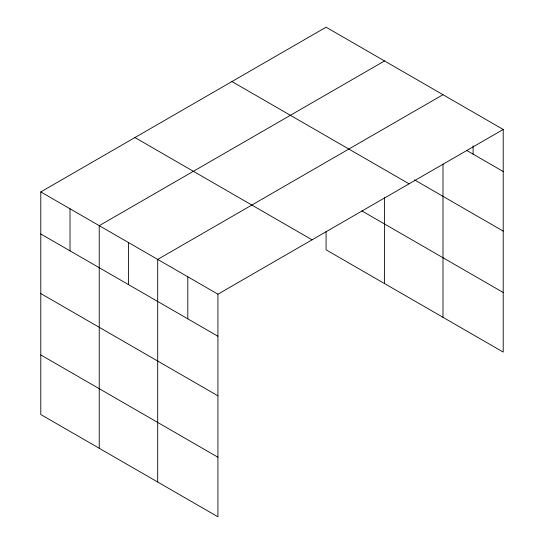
<?xml version="1.0" encoding="UTF-8"?>
<svg xmlns="http://www.w3.org/2000/svg" width="544" height="544" viewBox="0 0 544 544"><rect width="100%" height="100%" fill="white"/><g stroke="black" fill="none" stroke-linecap="round" stroke-linejoin="round"><path stroke-width="0.82" d="M503.214 129.472L217.92 294.182L217.92 516.8L40.786 414.528L40.786 191.916L326.08 27.2L503.214 129.472L503.214 352.084L326.08 249.818L326.08 231.608M442.993 164.064L442.993 317.315M384.533 60.948L99.239 225.665L99.239 448.283M442.993 94.697L157.692 259.413L157.692 482.032M466.494 150.321L503.214 171.523M414.494 179.887L503.214 231.112M231.934 81.552L409.068 183.824M361.882 210.902L503.214 292.502M134.932 137.557L312.066 239.829M40.786 191.916L217.92 294.182M40.786 233.968L217.92 336.24M40.786 293.556L217.92 395.821M40.786 354.946L217.92 457.212M473.103 145.724L473.103 154.136M384.533 197.431L384.533 283.567M187.809 276.801L187.809 318.852M128.466 242.536L128.466 284.594M70.013 208.787L70.013 250.845"/></g></svg>
